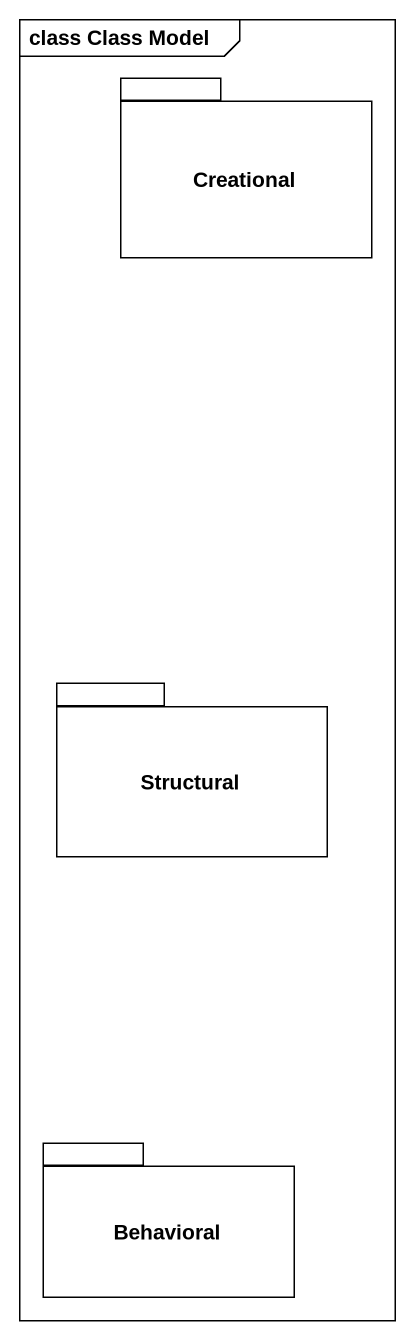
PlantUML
@startuml
mainframe class Class Model
package Creational {
}
package Structural {
}
package Behavioral {
}
@enduml
